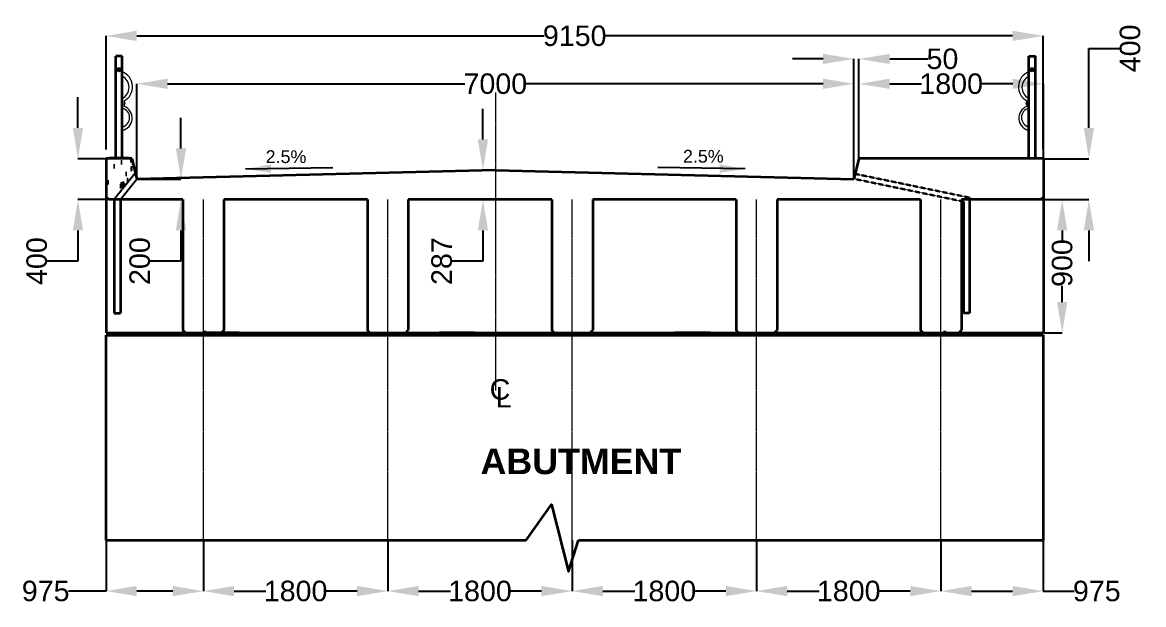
# Model space of a CAD drawing. Header units: millimetres. Extents: x -1307360 to -9241, y 140559 to 432424.
# Drawn here: x -1272302 to -1261356, y 329139 to 334824 of the extents above; entities that cross this region are included whole.
import ezdxf

# ---------------------------------------------------------------- set-up
doc = ezdxf.new("R2010")
doc.units = ezdxf.units.MM
doc.header["$MEASUREMENT"] = 0
doc.linetypes.add('CENTER2', pattern=[1.125, 0.75, -0.125, 0.125, -0.125])
doc.linetypes.add('DASHED2', pattern=[0.375, 0.25, -0.125])
for name, color, linetype, lineweight in [('BORDER', 3, 'Continuous', 60), ('centreline', 4, 'CENTER2', 15), ('dimension', 252, 'Continuous', 20), ('hidden', 5, 'DASHED2', 30), ('lettering', 120, 'Continuous', 25), ('outline', 3, 'Continuous', 35)]:
    doc.layers.add(name, color=color, linetype=linetype, lineweight=lineweight)
doc.styles.add('ARIAL', font='arial.ttf')
doc.dimstyles.new('Dimstyle_100', dxfattribs={"dimtxt": 250, "dimasz": 250, "dimexe": 66, "dimexo": 50, "dimgap": 50, "dimtad": 1, "dimdec": 0, "dimzin": 0, "dimdsep": 46, "dimtxsty": 'ARIAL', "dimcen": 0.09, "dimclrd": 256, "dimclre": 256, "dimclrt": 1, "dimadec": 0, "dimazin": 0, "dimtfac": 1, "dimtdec": 0, "dimtmove": 2, "dimatfit": 3, "dimfxl": 1, "dimtolj": 1, "dimtzin": 0, "dimarcsym": 0})
doc.dimstyles.get("Standard").update_dxf_attribs({"dimtxt": 0.18, "dimasz": 0.18, "dimexe": 0.18, "dimexo": 0.0625, "dimgap": 0.09, "dimtad": 0, "dimtih": 1, "dimtoh": 1, "dimdec": 4, "dimzin": 0, "dimdsep": 46, "dimtxsty": 'Standard', "dimcen": 0.09, "dimadec": 0, "dimazin": 0, "dimtfac": 1, "dimtdec": 4, "dimtofl": 0, "dimtmove": 0, "dimatfit": 3, "dimfxl": 1, "dimtolj": 1, "dimtzin": 0, "dimarcsym": 0})

# ---------------------------------------------------------------- blocks, each defined once
blk = doc.blocks.new('*D64')
at = {"layer": 'Defpoints', "color": 0, "transparency": 16777216}
for p in [(-1271485, 334692), (-1271485, 333583), (-1262335, 333583)]:
    blk.add_point(p, dxfattribs=at)
at = {"layer": 'dimension', "color": 0, "lineweight": -2, "transparency": 16777216}
for p, q in [((-1271485, 333583), (-1271485, 334692)), ((-1271185, 334692), (-1267208, 334692)), ((-1262635, 334692), (-1266611, 334692)), ((-1262335, 333583), (-1262335, 334692))]:
    blk.add_line(p, q, dxfattribs=at)
at = {"layer": 'dimension', "color": 0, "transparency": 16777216}
for points in [[(-1271185, 334742), (-1271185, 334642), (-1271485, 334692)], [(-1262635, 334742), (-1262635, 334642), (-1262335, 334692)]]:
    blk.add_solid(points, dxfattribs=at)
at = {"layer": 'dimension', "color": 1, "transparency": 16777216, "insert": (-1266910, 334692), "char_height": 200, "attachment_point": 5, "style": 'ARIAL'}
blk.add_mtext('\\A1;9150', dxfattribs=at)
blk = doc.blocks.new('*D65')
at = {"layer": 'Defpoints', "color": 0, "transparency": 16777216}
for p in [(-1271485, 329768), (-1270535, 329768), (-1270535, 329271)]:
    blk.add_point(p, dxfattribs=at)
at = {"layer": 'dimension', "color": 0, "lineweight": -2, "transparency": 16777216}
for p, q in [((-1271485, 329768), (-1271485, 329270)), ((-1270535, 329768), (-1270535, 329270)), ((-1271485, 329271), (-1271853, 329271)), ((-1270835, 329271), (-1271185, 329271))]:
    blk.add_line(p, q, dxfattribs=at)
at = {"layer": 'dimension', "color": 0, "transparency": 16777216}
for points in [[(-1271185, 329321), (-1271185, 329221), (-1271485, 329271)], [(-1270835, 329321), (-1270835, 329221), (-1270535, 329271)]]:
    blk.add_solid(points, dxfattribs=at)
at = {"layer": 'dimension', "color": 1, "transparency": 16777216, "insert": (-1272075, 329271), "char_height": 200, "attachment_point": 5, "style": 'ARIAL'}
blk.add_mtext('\\A1;975', dxfattribs=at)
blk = doc.blocks.new('*D66')
at = {"layer": 'Defpoints', "color": 0, "transparency": 16777216}
for p in [(-1270535, 329768), (-1268735, 329768), (-1268735, 329271)]:
    blk.add_point(p, dxfattribs=at)
at = {"layer": 'dimension', "color": 0, "lineweight": -2, "transparency": 16777216}
for p, q in [((-1270535, 329768), (-1270535, 329271)), ((-1268735, 329768), (-1268735, 329271)), ((-1270235, 329271), (-1269924, 329271)), ((-1269035, 329271), (-1269346, 329271))]:
    blk.add_line(p, q, dxfattribs=at)
at = {"layer": 'dimension', "color": 0, "transparency": 16777216}
for points in [[(-1270235, 329321), (-1270235, 329221), (-1270535, 329271)], [(-1269035, 329321), (-1269035, 329221), (-1268735, 329271)]]:
    blk.add_solid(points, dxfattribs=at)
at = {"layer": 'dimension', "color": 1, "transparency": 16777216, "insert": (-1269635, 329271), "char_height": 200, "attachment_point": 5, "style": 'ARIAL'}
blk.add_mtext('\\A1;1800', dxfattribs=at)
blk = doc.blocks.new('*D67')
at = {"layer": 'Defpoints', "color": 0, "transparency": 16777216}
for p in [(-1268735, 329768), (-1266935, 329768), (-1266935, 329271)]:
    blk.add_point(p, dxfattribs=at)
at = {"layer": 'dimension', "color": 0, "lineweight": -2, "transparency": 16777216}
for p, q in [((-1268735, 329768), (-1268735, 329271)), ((-1266935, 329768), (-1266935, 329271)), ((-1268435, 329271), (-1268124, 329271)), ((-1267235, 329271), (-1267546, 329271))]:
    blk.add_line(p, q, dxfattribs=at)
at = {"layer": 'dimension', "color": 0, "transparency": 16777216}
for points in [[(-1268435, 329321), (-1268435, 329221), (-1268735, 329271)], [(-1267235, 329321), (-1267235, 329221), (-1266935, 329271)]]:
    blk.add_solid(points, dxfattribs=at)
at = {"layer": 'dimension', "color": 1, "transparency": 16777216, "insert": (-1267835, 329271), "char_height": 200, "attachment_point": 5, "style": 'ARIAL'}
blk.add_mtext('\\A1;1800', dxfattribs=at)
blk = doc.blocks.new('*D68')
at = {"layer": 'Defpoints', "color": 0, "transparency": 16777216}
for p in [(-1266935, 329768), (-1265135, 329768), (-1265135, 329271)]:
    blk.add_point(p, dxfattribs=at)
at = {"layer": 'dimension', "color": 0, "lineweight": -2, "transparency": 16777216}
for p, q in [((-1266935, 329768), (-1266935, 329271)), ((-1265135, 329768), (-1265135, 329271)), ((-1266635, 329271), (-1266324, 329271)), ((-1265435, 329271), (-1265746, 329271))]:
    blk.add_line(p, q, dxfattribs=at)
at = {"layer": 'dimension', "color": 0, "transparency": 16777216}
for points in [[(-1266635, 329321), (-1266635, 329221), (-1266935, 329271)], [(-1265435, 329321), (-1265435, 329221), (-1265135, 329271)]]:
    blk.add_solid(points, dxfattribs=at)
at = {"layer": 'dimension', "color": 1, "transparency": 16777216, "insert": (-1266035, 329271), "char_height": 200, "attachment_point": 5, "style": 'ARIAL'}
blk.add_mtext('\\A1;1800', dxfattribs=at)
blk = doc.blocks.new('*D69')
at = {"layer": 'Defpoints', "color": 0, "transparency": 16777216}
for p in [(-1263335, 329768), (-1262335, 329768), (-1262335, 329271)]:
    blk.add_point(p, dxfattribs=at)
at = {"layer": 'dimension', "color": 0, "lineweight": -2, "transparency": 16777216}
for p, q in [((-1263335, 329768), (-1263335, 329271)), ((-1262335, 329768), (-1262335, 329271)), ((-1263035, 329271), (-1262635, 329271)), ((-1262335, 329271), (-1262035, 329271))]:
    blk.add_line(p, q, dxfattribs=at)
at = {"layer": 'dimension', "color": 0, "transparency": 16777216}
for points in [[(-1263035, 329321), (-1263035, 329221), (-1263335, 329271)], [(-1262635, 329321), (-1262635, 329221), (-1262335, 329271)]]:
    blk.add_solid(points, dxfattribs=at)
at = {"layer": 'dimension', "color": 1, "transparency": 16777216, "insert": (-1261813, 329271), "char_height": 200, "attachment_point": 5, "style": 'ARIAL'}
blk.add_mtext('\\A1;975', dxfattribs=at)
blk = doc.blocks.new('*D131')
at = {"layer": 'Defpoints', "color": 0, "transparency": 16777216}
for p in [(-1262335, 333493), (-1262360, 333093), (-1261890, 333093)]:
    blk.add_point(p, dxfattribs=at)
at = {"layer": 'dimension', "color": 0, "lineweight": -2, "transparency": 16777216}
for p, q in [((-1261890, 333793), (-1261890, 334570)), ((-1261890, 334570), (-1261590, 334570)), ((-1262335, 333493), (-1261890, 333493)), ((-1262360, 333093), (-1261890, 333093)), ((-1261890, 332793), (-1261890, 332493))]:
    blk.add_line(p, q, dxfattribs=at)
at = {"layer": 'dimension', "color": 0, "transparency": 16777216}
for points in [[(-1261940, 333793), (-1261840, 333793), (-1261890, 333493)], [(-1261940, 332793), (-1261840, 332793), (-1261890, 333093)]]:
    blk.add_solid(points, dxfattribs=at)
at = {"layer": 'dimension', "color": 0, "transparency": 16777216, "insert": (-1261488, 334570), "char_height": 200, "attachment_point": 5, "rotation": 90, "style": 'ARIAL'}
blk.add_mtext('\\A1;400', dxfattribs=at)
blk = doc.blocks.new('*D132')
at = {"layer": 'Defpoints', "color": 0, "transparency": 16777216}
for p in [(-1262360, 333093), (-1262328, 331793), (-1262151, 331793)]:
    blk.add_point(p, dxfattribs=at)
at = {"layer": 'dimension', "color": 0, "lineweight": -2, "transparency": 16777216}
for p, q in [((-1262360, 333093), (-1262150, 333093)), ((-1262151, 332793), (-1262151, 332695)), ((-1262151, 332093), (-1262151, 332253)), ((-1262328, 331793), (-1262150, 331793))]:
    blk.add_line(p, q, dxfattribs=at)
at = {"layer": 'dimension', "color": 0, "transparency": 16777216}
for points in [[(-1262201, 332793), (-1262101, 332793), (-1262151, 333093)], [(-1262201, 332093), (-1262101, 332093), (-1262151, 331793)]]:
    blk.add_solid(points, dxfattribs=at)
at = {"layer": 'dimension', "color": 0, "transparency": 16777216, "insert": (-1262151, 332474), "char_height": 200, "attachment_point": 5, "rotation": 90, "style": 'ARIAL'}
blk.add_mtext('\\A1;900', dxfattribs=at)
blk = doc.blocks.new('*D133')
at = {"layer": 'Defpoints', "color": 0, "transparency": 16777216}
for p in [(-1271485, 333493), (-1271760, 333093), (-1271455, 333093)]:
    blk.add_point(p, dxfattribs=at)
at = {"layer": 'dimension', "color": 0, "lineweight": -2, "transparency": 16777216}
for p, q in [((-1271760, 333793), (-1271760, 334093)), ((-1271485, 333493), (-1271760, 333493)), ((-1271455, 333093), (-1271760, 333093)), ((-1271760, 332793), (-1271760, 332493)), ((-1271760, 332493), (-1272060, 332493))]:
    blk.add_line(p, q, dxfattribs=at)
at = {"layer": 'dimension', "color": 0, "transparency": 16777216}
for points in [[(-1271810, 333793), (-1271710, 333793), (-1271760, 333493)], [(-1271810, 332793), (-1271710, 332793), (-1271760, 333093)]]:
    blk.add_solid(points, dxfattribs=at)
at = {"layer": 'dimension', "color": 0, "transparency": 16777216, "insert": (-1272162, 332493), "char_height": 200, "attachment_point": 5, "rotation": 90, "style": 'ARIAL'}
blk.add_mtext('\\A1;400', dxfattribs=at)
blk = doc.blocks.new('*D71')
at = {"layer": 'Defpoints', "color": 0, "transparency": 16777216}
for p in [(-1264185, 334224), (-1271185, 333293), (-1264185, 333293)]:
    blk.add_point(p, dxfattribs=at)
at = {"layer": 'dimension', "color": 0, "lineweight": -2, "transparency": 16777216}
for p, q in [((-1271185, 333294), (-1271185, 334224)), ((-1270885, 334224), (-1267982, 334224)), ((-1264485, 334224), (-1267387, 334224)), ((-1264185, 333294), (-1264185, 334224))]:
    blk.add_line(p, q, dxfattribs=at)
at = {"layer": 'dimension', "color": 0, "transparency": 16777216}
for points in [[(-1270885, 334274), (-1270885, 334174), (-1271185, 334224)], [(-1264485, 334274), (-1264485, 334174), (-1264185, 334224)]]:
    blk.add_solid(points, dxfattribs=at)
at = {"layer": 'dimension', "color": 1, "transparency": 16777216, "insert": (-1267685, 334224), "char_height": 200, "attachment_point": 5, "style": 'ARIAL'}
blk.add_mtext('\\A1;7000', dxfattribs=at)
blk = doc.blocks.new('*D134')
at = {"layer": 'Defpoints', "color": 0, "transparency": 16777216}
for p in [(-1264135, 334467), (-1264135, 333493), (-1264185, 333293)]:
    blk.add_point(p, dxfattribs=at)
at = {"layer": 'dimension', "color": 0, "lineweight": -2, "transparency": 16777216}
for p, q in [((-1264485, 334467), (-1264785, 334467)), ((-1264185, 333294), (-1264185, 334467)), ((-1264135, 333494), (-1264135, 334467)), ((-1263835, 334467), (-1263463, 334467))]:
    blk.add_line(p, q, dxfattribs=at)
at = {"layer": 'dimension', "color": 0, "transparency": 16777216}
for points in [[(-1264485, 334517), (-1264485, 334417), (-1264185, 334467)], [(-1263835, 334517), (-1263835, 334417), (-1264135, 334467)]]:
    blk.add_solid(points, dxfattribs=at)
at = {"layer": 'dimension', "color": 1, "transparency": 16777216, "insert": (-1263320, 334467), "char_height": 200, "attachment_point": 5, "style": 'ARIAL'}
blk.add_mtext('\\A1;50', dxfattribs=at)
blk = doc.blocks.new('*D135')
at = {"layer": 'Defpoints', "color": 0, "transparency": 16777216}
for p in [(-1262334, 334224), (-1264135, 333493), (-1262334, 333493)]:
    blk.add_point(p, dxfattribs=at)
at = {"layer": 'dimension', "color": 0, "lineweight": -2, "transparency": 16777216}
for p, q in [((-1264135, 333494), (-1264135, 334224)), ((-1263835, 334224), (-1263524, 334224)), ((-1262634, 334224), (-1262945, 334224)), ((-1262334, 333494), (-1262334, 334224))]:
    blk.add_line(p, q, dxfattribs=at)
at = {"layer": 'dimension', "color": 0, "transparency": 16777216}
for points in [[(-1263835, 334274), (-1263835, 334174), (-1264135, 334224)], [(-1262634, 334274), (-1262634, 334174), (-1262334, 334224)]]:
    blk.add_solid(points, dxfattribs=at)
at = {"layer": 'dimension', "color": 1, "transparency": 16777216, "insert": (-1263235, 334224), "char_height": 200, "attachment_point": 5, "style": 'ARIAL'}
blk.add_mtext('\\A1;1800', dxfattribs=at)
blk = doc.blocks.new('*D130')
at = {"layer": 'Defpoints', "color": 0, "transparency": 16777216}
for p in [(-1271185, 333293), (-1271185, 333093), (-1270754, 333093)]:
    blk.add_point(p, dxfattribs=at)
at = {"layer": 'dimension', "color": 0, "lineweight": -2, "transparency": 16777216}
for p, q in [((-1270754, 333593), (-1270754, 333893)), ((-1271185, 333293), (-1270754, 333293)), ((-1271185, 333093), (-1270754, 333093)), ((-1270754, 332793), (-1270754, 332493)), ((-1270754, 332493), (-1271054, 332493))]:
    blk.add_line(p, q, dxfattribs=at)
at = {"layer": 'dimension', "color": 0, "transparency": 16777216}
for points in [[(-1270804, 333593), (-1270704, 333593), (-1270754, 333293)], [(-1270804, 332793), (-1270704, 332793), (-1270754, 333093)]]:
    blk.add_solid(points, dxfattribs=at)
at = {"layer": 'dimension', "color": 0, "transparency": 16777216, "insert": (-1271156, 332493), "char_height": 200, "attachment_point": 5, "rotation": 90, "style": 'ARIAL'}
blk.add_mtext('\\A1;200', dxfattribs=at)
blk = doc.blocks.new('*D70')
at = {"layer": 'Defpoints', "color": 0, "transparency": 16777216}
for p in [(-1267684, 333381), (-1267806, 333093), (-1267635, 333093)]:
    blk.add_point(p, dxfattribs=at)
at = {"layer": 'dimension', "color": 0, "lineweight": -2, "transparency": 16777216}
for p, q in [((-1267806, 333681), (-1267806, 333981)), ((-1267684, 333381), (-1267806, 333381)), ((-1267635, 333093), (-1267806, 333093)), ((-1267806, 332793), (-1267806, 332493)), ((-1267806, 332493), (-1268106, 332493))]:
    blk.add_line(p, q, dxfattribs=at)
at = {"layer": 'dimension', "color": 0, "transparency": 16777216}
for points in [[(-1267856, 333681), (-1267756, 333681), (-1267806, 333381)], [(-1267856, 332793), (-1267756, 332793), (-1267806, 333093)]]:
    blk.add_solid(points, dxfattribs=at)
at = {"layer": 'dimension', "color": 0, "transparency": 16777216, "insert": (-1268208, 332493), "char_height": 200, "attachment_point": 5, "rotation": 90, "style": 'ARIAL'}
blk.add_mtext('\\A1;287', dxfattribs=at)
blk = doc.blocks.new('*D186')
at = {"layer": 'Defpoints', "color": 0, "transparency": 16777216}
for p in [(-1265135, 329768), (-1263335, 329768), (-1265135, 329271)]:
    blk.add_point(p, dxfattribs=at)
at = {"layer": 'dimension', "color": 0, "lineweight": -2, "transparency": 16777216}
for p, q in [((-1265135, 329768), (-1265135, 329271)), ((-1263335, 329768), (-1263335, 329271)), ((-1264835, 329271), (-1264524, 329271)), ((-1263635, 329271), (-1263946, 329271))]:
    blk.add_line(p, q, dxfattribs=at)
at = {"layer": 'dimension', "color": 0, "transparency": 16777216}
for points in [[(-1264835, 329321), (-1264835, 329221), (-1265135, 329271)], [(-1263635, 329321), (-1263635, 329221), (-1263335, 329271)]]:
    blk.add_solid(points, dxfattribs=at)
at = {"layer": 'dimension', "color": 1, "transparency": 16777216, "insert": (-1264235, 329271), "char_height": 200, "attachment_point": 5, "style": 'ARIAL'}
blk.add_mtext('\\A1;1800', dxfattribs=at)

msp = doc.modelspace()

# ---------------------------------------------------------------- hatches: boundary and pattern name
at = {"layer": 'BORDER'}
h = msp.add_hatch(dxfattribs=at)
h.set_pattern_fill('AR-CONC', color=4, scale=100, style=0)
h.set_pattern_definition([(50, (-924183.2, 3374.8), (717.2602, -62.7521), [75, -825]), (355, (-924183.2, 3374.8), (-138.7513, 752.1921), [60, -660]), (100.4514, (-924123.45, 3369.6), (578.5094, 689.4395), [63.7402, -701.1421]), (46.1842, (-924183.2, 3574.8), (1067.241, -165.519), [112.5, -1237.5]), (96.6356, (-924094.3, 3561), (934.6627, 974.1179), [95.6103, -1051.713]), (351.1842, (-924183.2, 3574.8), (934.662, 974.1186), [90, -990]), (21, (-924083.2, 3524.8), (596.90705, -402.6189), [75, -825]), (326, (-924083.2, 3524.8), (243.3153, 725.15), [60, -660]), (71.4514, (-924033.5, 3491.25), (840.2226, 322.5305), [63.7402, -701.1421]), (37.5, (-924183.22, 3374.8), (12.15986, 332.89385), [0, -652, 0, -670, 0, -662.5]), (7.5, (-924183.22, 3374.8), (263.06954, 394.4117), [0, -382, 0, -637, 0, -252.5]), (327.5, (-924406.22, 3374.8), (533.82244, -22.55487), [0, -250, 0, -780, 0, -1035]), (317.5, (-924506.2, 3374.8), (583.18617, 100.105), [0, -325, 0, -518, 0, -735])])
h.paths.add_polyline_path([(-1271199.8, 333354.2), (-1271234.6, 333493.5), (-1271484.6, 333493.5), (-1271484.6, 333118.5), (-1271459.6, 333093.5), (-1271409.5, 333093.5)])
h.paths.add_polyline_path([(-1270948.5, 332213), (-1270948.5, 332779.1), (-1271360.6, 332779.1), (-1271360.6, 332213)], flags=9)
h = msp.add_hatch(dxfattribs=at)
h.set_pattern_fill('AR-CONC', color=4, scale=50, style=0)
h.set_pattern_definition([(50, (-924183.22, 3374.8), (358.6301, -31.37607), [37.5, -412.5]), (355, (-924183.22, 3374.8), (-69.37567, 376.09607), [30, -330]), (100.4514, (-924153.34, 3372.2), (289.2547, 344.71977), [31.8701, -350.57106]), (46.1842, (-924183.22, 3474.8), (533.62052, -82.7595), [56.25, -618.75]), (96.6356, (-924138.75, 3467.9), (467.33135, 487.05894), [47.80514, -525.8565]), (351.1842, (-924183.2, 3474.8), (467.331, 487.0593), [45, -495]), (21, (-924133.22, 3449.8), (298.45353, -201.30945), [37.5, -412.5]), (326, (-924133.22, 3449.8), (121.65767, 362.57502), [30, -330]), (71.4514, (-924108.35, 3433.03), (420.11131, 161.26525), [31.8701, -350.57106]), (37.5, (-924183.22, 3374.8), (6.079928, 166.446927), [0, -326, 0, -335, 0, -331.25]), (7.5, (-924183.22, 3374.8), (131.53477, 197.205856), [0, -191, 0, -318.5, 0, -126.25]), (327.5, (-924294.72, 3374.8), (266.911218, -11.277436), [0, -125, 0, -390, 0, -517.5]), (317.5, (-924344.72, 3374.8), (291.59308, 50.05249), [0, -162.5, 0, -259, 0, -367.5])])
h.paths.add_polyline_path([(-1271484.6, 333118.5), (-1271459.6, 333093.5), (-1271409.5, 333093.5), (-1271199.8, 333354.2), (-1271234.6, 333493.5), (-1271484.6, 333493.5)])
h.paths.add_polyline_path([(-1270948.5, 332213), (-1270948.5, 332779.1), (-1271360.6, 332779.1), (-1271360.6, 332213)], flags=9)
at = {"layer": 'dimension'}
for points in [[(-1271379.6, 334361.4, 1), (-1271339.6, 334361.4, 1)], [(-1262464.5, 334361.3, 1), (-1262424.5, 334361.3, 1)]]:
    msp.add_hatch(color=256, dxfattribs=at).paths.add_polyline_path(points)
at = {"layer": 'dimension', "ltscale": 100}
for points in [[(-1271307.9, 334044.5), (-1271307.9, 334020.2, 0.8010491)], [(-1262496.2, 334044.5), (-1262496.2, 334020.2, -0.8010491)]]:
    msp.add_hatch(color=256, dxfattribs=at).paths.add_polyline_path(points)

# ---------------------------------------------------------------- linework, layer by layer
at = {"layer": 'BORDER', "color": 4}
for p, q in [((-1270534.6, 331793.5), (-1270509.6, 331793.5)), ((-1263309.6, 331793.5), (-1263284.6, 331793.5))]:
    msp.add_line(p, q, dxfattribs=at)
at = {"layer": 'centreline', "ltscale": 25}
for p, q in [((-1267684.6, 334138), (-1267684.6, 331230.8)), ((-1270534.6, 329768.5), (-1270534.6, 333093.5)), ((-1268734.6, 329768.5), (-1268734.6, 333093.5)), ((-1266934.6, 329768.5), (-1266934.6, 333093.5)), ((-1265134.6, 329768.5), (-1265134.6, 333093.5)), ((-1263334.6, 329768.5), (-1263334.6, 333093.5))]:
    msp.add_line(p, q, dxfattribs=at)
at = {"layer": 'dimension'}
for p, q in [((-1271307.9, 334057.1), (-1271307.9, 334003.4)), ((-1262496.2, 334057.1), (-1262496.2, 334003.4))]:
    msp.add_line(p, q, dxfattribs=at)
for centre in [(-1271359.6, 334361.4), (-1262444.5, 334361.3)]:
    msp.add_circle(centre, 20, dxfattribs=at)
at = {"layer": 'dimension', "ltscale": 100}
for centre, radius, start, end in [((-1271382.1, 334189.5), 121.8, 296.58552, 63.64802), ((-1271383.3, 334194.7), 156.9, 298.72615, 69.20462), ((-1262420.8, 334194.7), 156.9, 110.79538, 241.27385), ((-1262422, 334189.5), 121.8, 116.35198, 243.41448), ((-1271353, 333889.6), 122.4, 281.93822, 68.4145), ((-1271350.2, 333895), 94.2, 283.84627, 76.15373), ((-1271310.6, 334032.3), 12.5, 282.60712, 77.39288), ((-1262451.2, 333889.6), 122.4, 111.5855, 258.06178), ((-1262454, 333895), 94.2, 103.84627, 256.15373), ((-1262493.5, 334032.3), 12.5, 102.60712, 257.39288)]:
    msp.add_arc(centre, radius, start, end, dxfattribs=at)
at = {"layer": 'hidden', "ltscale": 3}
for p, q in [((-1271199.8, 333354.2), (-1271406, 333097.8)), ((-1264177.9, 333295), (-1263115.7, 333074.2)), ((-1264167.7, 333343.9), (-1263055.1, 333112.7)), ((-1271184.5, 333293.5), (-1271345.3, 333093.5))]:
    msp.add_line(p, q, dxfattribs=at)
at = {"layer": 'outline'}
for p, q in [((-1271391.6, 333499.5), (-1271391.6, 334493.6)), ((-1271327.6, 334493.5), (-1271391.6, 334493.5)), ((-1271327.6, 333499.5), (-1271327.6, 334493.6)), ((-1262476.5, 333499.5), (-1262476.5, 334493.6)), ((-1262476.5, 334493.5), (-1262412.5, 334493.5)), ((-1262412.5, 333499.5), (-1262412.5, 334493.6)), ((-1271484.6, 333493.5), (-1271484.6, 331793.5)), ((-1271234.6, 333493.5), (-1271484.6, 333493.5)), ((-1271259.6, 333499.5), (-1271459.6, 333499.5)), ((-1271459.6, 333493.5), (-1271459.6, 333499.5)), ((-1271259.6, 333493.5), (-1271259.6, 333499.5)), ((-1271234.6, 333493.5), (-1271184.6, 333293.5)), ((-1264134.6, 333493.5), (-1264184.6, 333293.5)), ((-1262334.6, 333493.5), (-1264134.6, 333493.5)), ((-1262544.5, 333493.5), (-1262544.5, 333499.5)), ((-1262544.5, 333499.5), (-1262344.5, 333499.5)), ((-1262344.5, 333493.5), (-1262344.5, 333499.5)), ((-1262334.6, 333493.5), (-1262334.6, 331793.5)), ((-1267684.6, 333381), (-1271184.6, 333293.5)), ((-1267684.6, 333381), (-1264184.6, 333293.5)), ((-1271459.6, 333093.5), (-1271484.6, 333118.5)), ((-1270734.6, 333093.5), (-1271459.6, 333093.5)), ((-1271406, 333097.8), (-1271406, 332093.5)), ((-1271345.3, 333093.5), (-1271345.3, 332093.5)), ((-1270734.6, 333093.5), (-1270734.6, 331818.5)), ((-1268934.6, 333093.5), (-1270334.6, 333093.5)), ((-1270334.6, 333093.5), (-1270334.6, 331818.5)), ((-1268934.6, 333093.5), (-1268934.6, 331818.5)), ((-1268534.6, 333093.5), (-1268534.6, 331818.5)), ((-1267134.6, 333093.5), (-1268534.6, 333093.5)), ((-1267134.6, 333093.5), (-1267134.6, 331818.5)), ((-1266734.6, 333093.5), (-1266734.6, 331818.5)), ((-1265334.6, 333093.5), (-1266734.6, 333093.5)), ((-1265334.6, 333093.5), (-1265334.6, 331818.5)), ((-1263534.6, 333093.5), (-1264934.6, 333093.5)), ((-1264934.6, 333093.5), (-1264934.6, 331818.5)), ((-1263534.6, 333093.5), (-1263534.6, 331818.5)), ((-1262359.6, 333093.5), (-1263134.6, 333093.5)), ((-1263134.6, 333093.5), (-1263134.6, 331818.5)), ((-1263055.1, 333112.7), (-1263055.1, 332093.5)), ((-1262334.6, 333118.5), (-1262359.6, 333093.5)), ((-1263115.7, 333074.2), (-1263115.7, 332093.5)), ((-1271406, 332093.5), (-1271406, 331983.4)), ((-1271345.3, 332093.5), (-1271345.3, 331983.4)), ((-1263115.7, 332093.5), (-1263115.7, 331983.4)), ((-1263055.1, 332093.5), (-1263055.1, 331983.4)), ((-1271406, 331983.4), (-1271345.3, 331983.4)), ((-1263055.1, 331983.4), (-1263115.7, 331983.4)), ((-1271484.6, 331793.5), (-1262334.6, 331793.5)), ((-1271484.6, 331768.5), (-1262334.6, 331768.5)), ((-1271484.6, 329768.5), (-1271484.6, 331768.5)), ((-1270709.6, 331793.5), (-1270734.6, 331818.5)), ((-1270684.6, 331793.5), (-1270684.6, 331768.5)), ((-1270184.6, 331793.5), (-1270534.6, 331793.5)), ((-1270534.6, 331793.5), (-1270184.6, 331793.5)), ((-1270384.6, 331793.5), (-1270384.6, 331768.5)), ((-1270334.6, 331818.5), (-1270359.6, 331793.5)), ((-1268909.6, 331793.5), (-1268934.6, 331818.5)), ((-1268884.6, 331793.5), (-1268884.6, 331768.5)), ((-1268584.6, 331793.5), (-1268584.6, 331768.5)), ((-1268559.6, 331793.5), (-1268534.6, 331818.5)), ((-1267884.6, 331793.5), (-1268234.6, 331793.5)), ((-1268234.6, 331793.5), (-1267884.6, 331793.5)), ((-1267109.6, 331793.5), (-1267134.6, 331818.5)), ((-1267084.6, 331793.5), (-1267084.6, 331768.5)), ((-1266784.6, 331793.5), (-1266784.6, 331768.5)), ((-1266759.6, 331793.5), (-1266734.6, 331818.5)), ((-1265584.6, 331793.5), (-1265934.6, 331793.5)), ((-1265934.6, 331793.5), (-1265584.6, 331793.5)), ((-1265309.6, 331793.5), (-1265334.6, 331818.5)), ((-1265284.6, 331793.5), (-1265284.6, 331768.5)), ((-1264984.6, 331793.5), (-1264984.6, 331768.5)), ((-1264959.6, 331793.5), (-1264934.6, 331818.5)), ((-1263634.6, 331793.5), (-1263284.6, 331793.5)), ((-1263634.6, 331793.5), (-1263284.6, 331793.5)), ((-1263509.6, 331793.5), (-1263534.6, 331818.5)), ((-1263484.6, 331793.5), (-1263484.6, 331768.5)), ((-1263184.6, 331793.5), (-1263184.6, 331768.5)), ((-1263159.6, 331793.5), (-1263134.6, 331818.5)), ((-1262334.6, 329768.5), (-1262334.6, 331768.5)), ((-1271484.6, 329768.5), (-1267384.1, 329768.5)), ((-1266871.7, 329768.5), (-1262334.6, 329768.5))]:
    msp.add_line(p, q, dxfattribs=at)
msp.add_lwpolyline([(-1267384.1, 329768.5), (-1267137.5, 330117.2), (-1266969.1, 329463.8), (-1266871.7, 329768.5)], dxfattribs=at)

# ---------------------------------------------------------------- texts
at = {"layer": 'lettering', "attachment_point": 1, "style": 'ARIAL'}
for s, insert, char_height, width in [('2.5%', (-1269927.5, 333575.2), 125, 817.272), ('2.5%', (-1265853.4, 333579.2), 125, 817.272), ('C', (-1267740.3, 331340.3), 200, 817.272), ('L', (-1267680.7, 331263.9), 200, 933.7), ('{\\fArial|b1|i0|c0|p34;ABUTMENT}', (-1267829.3, 330662.9), 250, 2252.04)]:
    msp.add_mtext(s, dxfattribs=dict(at, insert=insert, char_height=char_height, width=width))

# ---------------------------------------------------------------- dimensions: what is measured, and where the dimension line sits
at = {"layer": 'dimension'}
dim = msp.add_linear_dim(base=(-1271484.6, 334692.3), p1=(-1262334.6, 333583.1), p2=(-1271484.6, 333583.1), angle=180, dimstyle='Standard', override={"dimtxt": 200, "dimasz": 300, "dimgap": 0.18, "dimdec": 0, "dimtxsty": 'ARIAL', "dimclrt": 1}, dxfattribs=at)
dim.commit()
dim.dimension.update_dxf_attribs({"geometry": '*D64', "text_midpoint": (-1266909.6, 334692.3)})
for base, p1, p2, picture, middle in [((-1261889.8, 333093.5), (-1262334.6, 333493.5), (-1262359.6, 333093.5), '*D131', (-1261487.6, 334569.9)), ((-1270753.8, 333093.5), (-1271184.6, 333293.5), (-1271184.6, 333093.5), '*D130', (-1271156, 332493.5))]:
    dim = msp.add_linear_dim(base=base, p1=p1, p2=p2, angle=90, dimstyle='Standard', override={"dimtxt": 200, "dimasz": 300, "dimdec": 0, "dimtxsty": 'ARIAL'}, dxfattribs=at)
    dim.commit()
    dim.dimension.update_dxf_attribs({"geometry": picture, "text_midpoint": middle, "dimtype": 160, "text_rotation": 90})
dim = msp.add_linear_dim(base=(-1264134.6, 334466.6), p1=(-1264184.6, 333293.5), p2=(-1264134.6, 333493.5), dimstyle='Standard', override={"dimtxt": 200, "dimasz": 300, "dimgap": 0.18, "dimdec": 0, "dimtxsty": 'ARIAL', "dimclrt": 1}, dxfattribs=at)
dim.commit()
dim.dimension.update_dxf_attribs({"geometry": '*D134', "text_midpoint": (-1263320.1, 334466.6), "dimtype": 160})
for base, p1, p2, picture, middle in [((-1264184.6, 334224), (-1271184.6, 333293.5), (-1264184.6, 333293.5), '*D71', (-1267684.6, 334224)), ((-1262334.4, 334224), (-1264134.6, 333493.5), (-1262334.4, 333493.5), '*D135', (-1263234.5, 334224)), ((-1268734.6, 329271.3), (-1270534.6, 329768.5), (-1268734.6, 329768.5), '*D66', (-1269634.6, 329271.3)), ((-1266934.6, 329271.3), (-1268734.6, 329768.5), (-1266934.6, 329768.5), '*D67', (-1267834.6, 329271.3)), ((-1265134.6, 329271.3), (-1266934.6, 329768.5), (-1265134.6, 329768.5), '*D68', (-1266034.6, 329271.3)), ((-1265134.6, 329271.3), (-1263334.6, 329768.5), (-1265134.6, 329768.5), '*D186', (-1264234.6, 329271.3))]:
    dim = msp.add_linear_dim(base=base, p1=p1, p2=p2, dimstyle='Standard', override={"dimtxt": 200, "dimasz": 300, "dimgap": 0.18, "dimdec": 0, "dimtxsty": 'ARIAL', "dimclrt": 1}, dxfattribs=at)
    dim.commit()
    dim.dimension.update_dxf_attribs({"geometry": picture, "text_midpoint": middle})
for base, p1, p2, picture, middle in [((-1271760.1, 333093.5), (-1271484.6, 333493.5), (-1271455.3, 333093.5), '*D133', (-1272162.3, 332493.5)), ((-1267806.155, 333093.4747), (-1267684.1998, 333380.9638), (-1267634.6371, 333093.4747), '*D70', (-1268208.3596, 332493.4747))]:
    dim = msp.add_linear_dim(base=base, p1=p1, p2=p2, angle=90, dimstyle='Standard', override={"dimtxt": 200, "dimasz": 300, "dimdec": 0, "dimtxsty": 'ARIAL'}, dxfattribs=at)
    dim.commit()
    dim.dimension.update_dxf_attribs({"geometry": picture, "text_midpoint": middle, "text_rotation": 90})
dim = msp.add_linear_dim(base=(-1262150.6, 331793.5), p1=(-1262359.6, 333093.5), p2=(-1262327.8, 331793.5), angle=90, text='900', dimstyle='Standard', override={"dimtxt": 200, "dimasz": 300, "dimdec": 0, "dimtxsty": 'ARIAL'}, dxfattribs=at)
dim.commit()
dim.dimension.update_dxf_attribs({"geometry": '*D132', "text_midpoint": (-1262150.6, 332473.9), "dimtype": 160, "text_rotation": 90})
dim = msp.add_linear_dim(base=(-1270534.6, 329270.6), p1=(-1271484.6, 329768.5), p2=(-1270534.6, 329768.5), text='975', dimstyle='Standard', override={"dimtxt": 200, "dimasz": 300, "dimgap": 0.18, "dimdec": 0, "dimtxsty": 'ARIAL', "dimclrt": 1}, dxfattribs=at)
dim.commit()
dim.dimension.update_dxf_attribs({"geometry": '*D65', "text_midpoint": (-1272074.8, 329270.6), "dimtype": 160})
dim = msp.add_linear_dim(base=(-1262334.6, 329271.3), p1=(-1263334.6, 329768.5), p2=(-1262334.6, 329768.5), text='975', dimstyle='Standard', override={"dimtxt": 200, "dimasz": 300, "dimgap": 0.18, "dimdec": 0, "dimtxsty": 'ARIAL', "dimclrt": 1}, dxfattribs=at)
dim.commit()
dim.dimension.update_dxf_attribs({"geometry": '*D69', "text_midpoint": (-1261812.8, 329271.3)})

# ---------------------------------------------------------------- leaders
for points in [[(-1270124.9, 333392.5), (-1269270.5, 333406.1)], [(-1265244.4, 333392.5), (-1266098.7, 333406.1)]]:
    msp.add_leader(points, dimstyle='Dimstyle_100', override={"dimgap": 66, "dimtad": 0}, dxfattribs=at)

doc.saveas('drawing.dxf')
